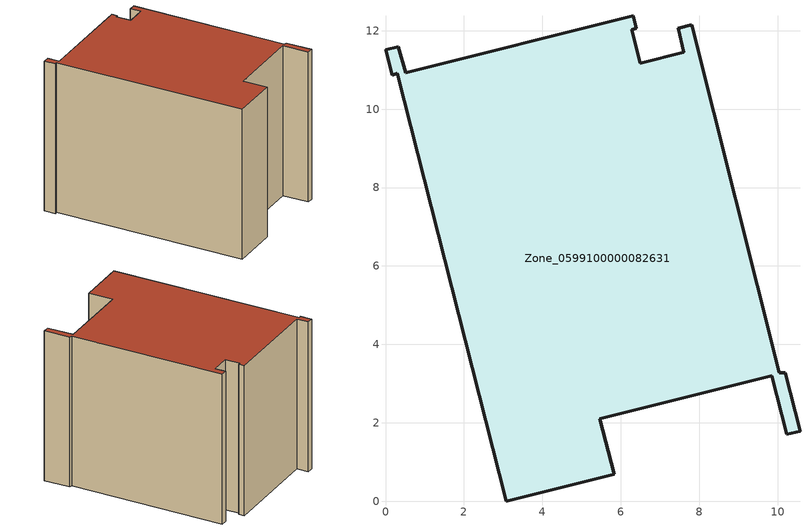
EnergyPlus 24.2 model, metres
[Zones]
Zone_0599100000082631
 floor ground (C_G): 7.46,12.06 7.81,12.15 10.04,3.27 10.19,3.28 10.57,1.79 10.23,1.71 9.85,3.2 5.47,2.11 5.83,0.69 3.08,0 0.3,10.92 0.17,10.86 0,11.51 0.33,11.59 0.52,10.93 6.32,12.38 6.4,12.06 6.28,12.03 6.5,11.17 7.61,11.45 z0
 wall outside (C_F): 3.08,0 5.83,0.69 5.47,2.11 9.85,3.2 10.23,1.71 10.57,1.79 10.19,3.28 10.04,3.27 7.81,12.15 7.46,12.06 7.61,11.45 6.5,11.17 6.28,12.03 6.4,12.06 6.32,12.38 0.52,10.93 0.33,11.59 0,11.51 0.17,10.86 0.3,10.92 3.08,0 z0:9.11
 roof outside (C_R): 6.32,12.38 0.52,10.93 0.33,11.59 0,11.51 0.17,10.86 0.3,10.92 3.08,0 5.83,0.69 5.47,2.11 9.85,3.2 10.23,1.71 10.57,1.79 10.19,3.28 10.04,3.27 7.81,12.15 7.46,12.06 7.61,11.45 6.5,11.17 6.28,12.03 6.4,12.06 z9.11
[BUILDING]
Pand.0599100000082631: North Axis=0; Terrain=City; Loads Convergence Tolerance Value=0.04; Temperature Convergence Tolerance Value=0.4; Solar Distribution=FullExterior; Maximum Number of Warmup Days=25; Minimum Number of Warmup Days=1
[Site:Location]
Rotterdam.The.Hague.AP_ZH_NLD Design_Conditions: Latitude=51.96; Longitude=4.45; Time Zone=1; Elevation=-4.5
[SITE:GROUNDTEMPERATURE:BUILDINGSURFACE]
18, 18, 18, 18, 18, 18, 18, 18, 18, 18, 18, 18
[MATERIAL] Thermal Absorptance=0.9; Solar Absorptance=0.7; Visible Absorptance=0.7
Name | Roughness | Thickness | Conductivity | Density | Specific Heat
G.TI.1975-1991 | MediumSmooth | 0.15 | 0.288461 | 540 | 1210
F.TI.1975-1991 | Rough | 0.3 | 0.230769 | 1920 | 840
R.TI.1975-1991 | MediumRough | 0.2 | 0.153846 | 1500 | 1000
[CONSTRUCTION]
C_G: G.TI.1975-1991
C_F: F.TI.1975-1991
C_R: R.TI.1975-1991
[ZONE]
Zone_0599100000082631: Type=1; Multiplier=1; Ceiling Height=Autocalculate; Volume=Autocalculate; Floor Area=autocalculate; Part of Total Floor Area=Yes
[ZONEINFILTRATION:DESIGNFLOWRATE]
Infil_Zone_0599100000082631: Zone or ZoneList or Space or SpaceList=Zone_0599100000082631; Schedule=AlwaysOn; Design Flow Rate Calculation Method=Flow/Area; Flow Rate per Floor Area=0.003; Constant Term Coefficient=1; Temperature Term Coefficient=0; Velocity Term Coefficient=0; Velocity Squared Term Coefficient=0
[HVACTEMPLATE:ZONE:IDEALLOADSAIRSYSTEM]
Zone_0599100000082631: Maximum Heating Supply Air Temperature=50; Minimum Cooling Supply Air Temperature=13; Maximum Heating Supply Air Humidity Ratio=0.0156; Minimum Cooling Supply Air Humidity Ratio=0.0077; Heating Limit=NoLimit; Cooling Limit=NoLimit; Dehumidification Control Type=ConstantSensibleHeatRatio; Cooling Sensible Heat Ratio=0.7; Dehumidification Setpoint=60; Humidification Control Type=None; Humidification Setpoint=30; Outdoor Air Method=None; Outdoor Air Flow Rate per Person=0.00944; Outdoor Air Flow Rate per Zone Floor Area=0; Outdoor Air Flow Rate per Zone=0; Demand Controlled Ventilation Type=None; Outdoor Air Economizer Type=NoEconomizer; Heat Recovery Type=None; Sensible Heat Recovery Effectiveness=0.7; Latent Heat Recovery Effectiveness=0.65
[ZONECONTROL:THERMOSTAT]
ThermostatControl_Zone_0599100000082631: Zone or ZoneList=Zone_0599100000082631; Control Type Schedule=DualSetpointControlType; Control 1=Thermostat_Zone_0599100000082631; Temperature Difference Between Cutout And Setpoint=0
[THERMOSTATSETPOINT:DUALSETPOINT]
Thermostat_Zone_0599100000082631: Heating Setpoint Temperature Schedule=HeatingSetpoint_Zone_0599100000082631; Cooling Setpoint Temperature Schedule=CoolingSetpoint_Zone_0599100000082631
[SCHEDULE:COMPACT]
HeatingSetpoint_Zone_0599100000082631: Through: 12/31, For: AllDays, Until: 24:00, 21
CoolingSetpoint_Zone_0599100000082631: Through: 12/31, For: AllDays, Until: 24:00, 24
DualSetpointControlType: Through: 12/31, For: AllDays, Until: 24:00, 4
AlwaysOn: Through: 12/31, For: AllDays, Until: 24:00, 1
